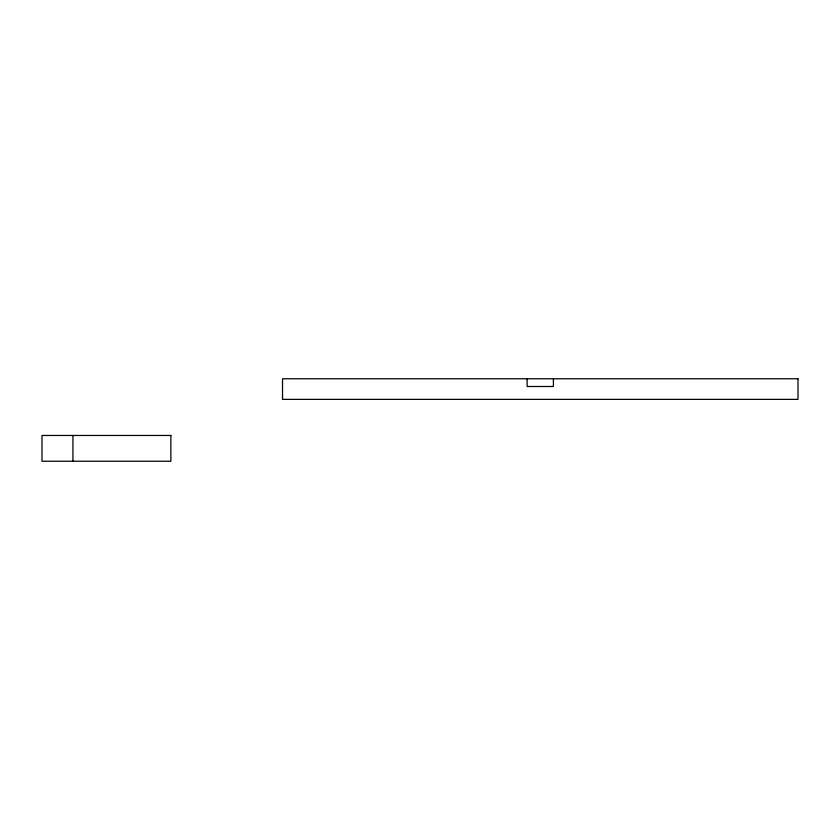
<?xml version="1.0" encoding="UTF-8"?>
<svg xmlns="http://www.w3.org/2000/svg" width="840" height="840" viewBox="0 0 840 840"><rect width="100%" height="100%" fill="white"/><g stroke="black" fill="none" stroke-linecap="round" stroke-linejoin="round"><path stroke-width="1.26" d="M553.403 378.767L553.403 386.495L527.111 386.495L527.111 378.767M72.933 435.467L72.933 461.233M798 378.767L282.524 378.767L282.524 399.378L798 399.378L798 378.767M170.867 435.467L42 435.467L42 461.233L170.867 461.233L170.867 435.467"/></g></svg>
